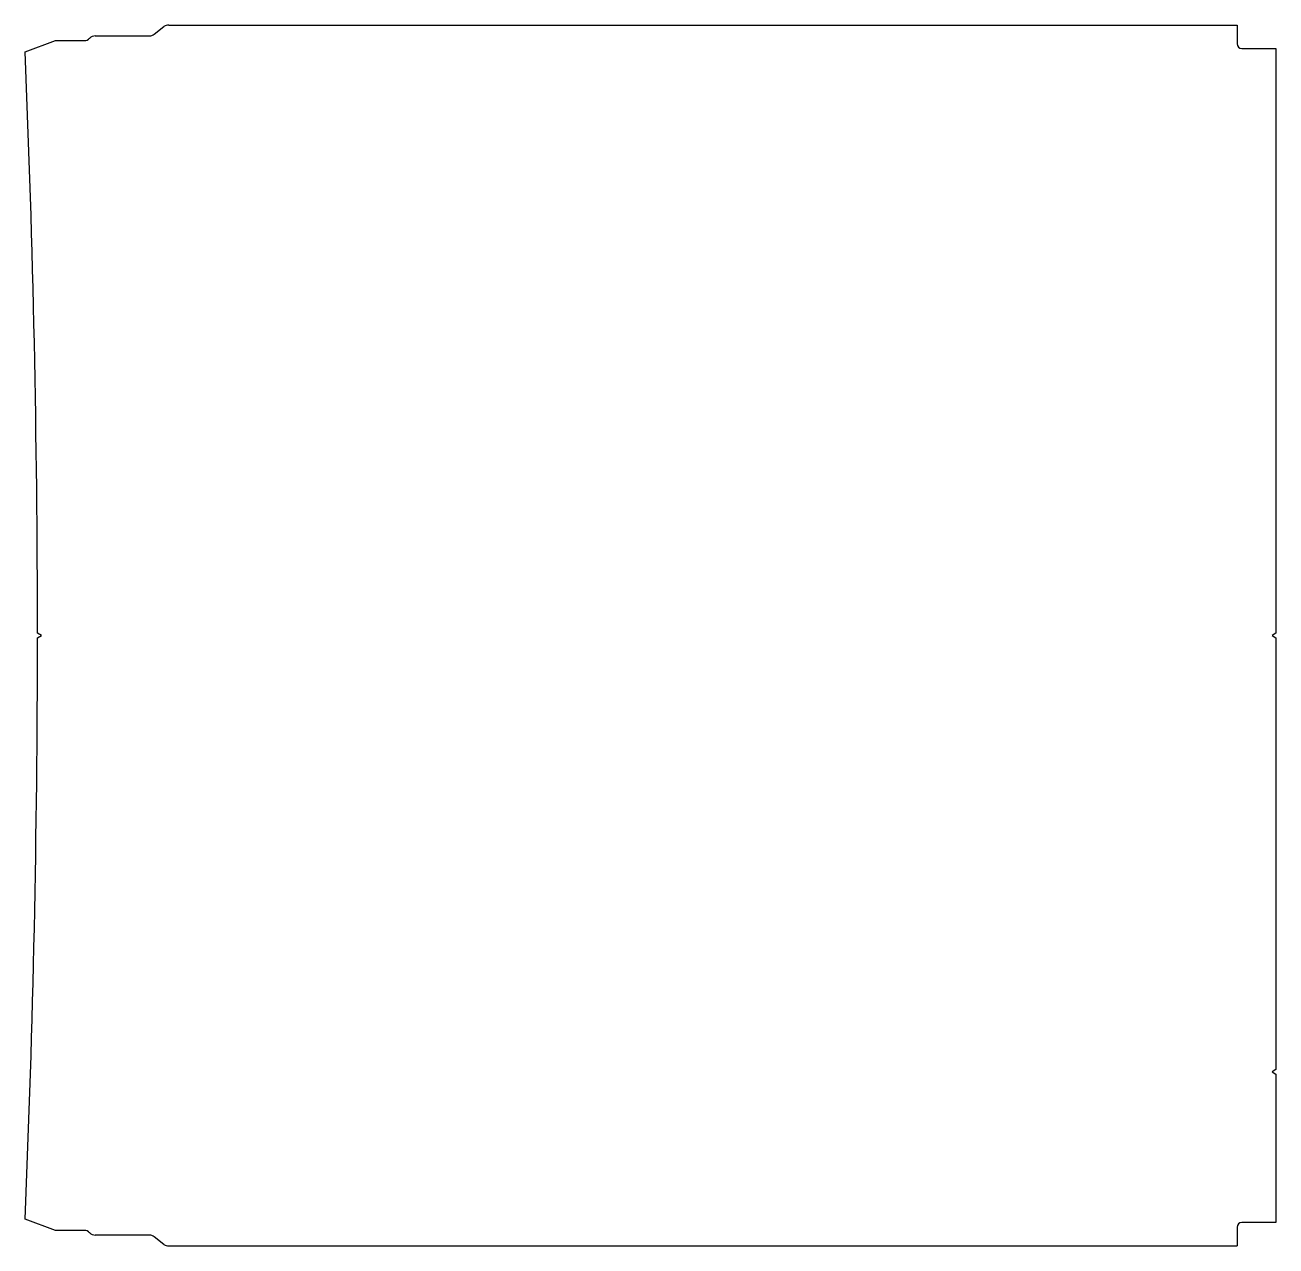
# Model space of a CAD drawing. Extents: x 459 to 1261, y 31 to 815.
import ezdxf

# ---------------------------------------------------------------- set-up
doc = ezdxf.new("R2010")
doc.units = 0
doc.layers.get('0').update_dxf_attribs({"linetype": 'CONTINUOUS'})

msp = doc.modelspace()

# ---------------------------------------------------------------- linework, layer by layer
at = {"color": 7, "ltscale": 0.198165}
for p, q in [((541.442078, 808.986938), (547.688293, 813.867065)), ((547.688293, 32.486938), (541.442078, 37.367065))]:
    msp.add_line(p, q, dxfattribs=at)
at = {"color": 7}
for p, q in [((550.766602, 814.927002), (1236.044922, 814.927002)), ((458.544983, 797.752441), (478.044983, 804.927002)), ((503.616058, 807.927002), (538.36377, 807.927002)), ((1239.044922, 799.927002), (1261.044922, 799.927002)), ((1261.044922, 799.927002), (1261.044922, 424.620392)), ((1261.044922, 421.733612), (1261.044922, 144.620392)), ((1261.044922, 141.733612), (1261.044922, 46.427002)), ((478.044983, 41.427002), (458.544983, 48.601593)), ((1261.044922, 46.427002), (1239.044922, 46.427002)), ((538.36377, 38.427002), (503.616058, 38.427002)), ((550.766602, 31.427002), (1236.044922, 31.427002))]:
    msp.add_line(p, q, dxfattribs=at)
at = {"color": 7, "ltscale": 0.3}
for p, q in [((1236.044922, 814.927002), (1236.044922, 802.927002)), ((1236.044922, 43.427002), (1236.044922, 31.427002))]:
    msp.add_line(p, q, dxfattribs=at)
at = {"color": 7, "ltscale": 0.460723}
for p, q in [((478.044983, 804.927002), (496.473907, 804.927002)), ((496.473907, 41.427002), (478.044983, 41.427002))]:
    msp.add_line(p, q, dxfattribs=at)
at = {"color": 7, "ltscale": 0.002512}
for p, q in [((500.00946, 806.391479), (500.080505, 806.462524)), ((500.080505, 39.891479), (500.00946, 39.962524))]:
    msp.add_line(p, q, dxfattribs=at)
at = {"color": 7, "ltscale": 0.072172}
for p, q in [((469.044983, 423.177002), (466.544861, 424.620453)), ((466.544861, 421.733551), (469.044983, 423.177002))]:
    msp.add_line(p, q, dxfattribs=at)
at = {"color": 7, "ltscale": 0.072169}
for p, q in [((1261.044922, 424.620392), (1258.544922, 423.177002)), ((1258.544922, 423.177002), (1261.044922, 421.733612)), ((1261.044922, 144.620392), (1258.544922, 143.177002)), ((1258.544922, 143.177002), (1261.044922, 141.733612))]:
    msp.add_line(p, q, dxfattribs=at)
at = {"color": 7}
for centre, radius, start, end in [((550.766602, 809.927002), 5, 90.000003, 127.999999), ((496.473907, 809.927002), 5, 269.999997, 314.999999), ((503.616058, 802.927002), 5, 90.000003, 135), ((538.36377, 812.927002), 5, 269.999997, 308.000001), ((1239.044922, 802.927002), 3, 180.000005, 269.999997), ((-8306.625977, 423.177002), 8773.170501, 0.009427, 2.447019), ((-8306.625977, 423.177002), 8773.170501, 357.552981, 359.990573), ((496.473907, 36.427002), 5, 45.000001, 90.000003), ((1239.044922, 43.427002), 3, 90.000003, 179.999995), ((503.616058, 43.427002), 5, 225, 269.999997), ((538.36377, 33.427002), 5, 51.999999, 90.000003), ((550.766602, 36.427002), 5, 232.000001, 269.999997)]:
    msp.add_arc(centre, radius, start, end, dxfattribs=at)

doc.saveas('drawing.dxf')
